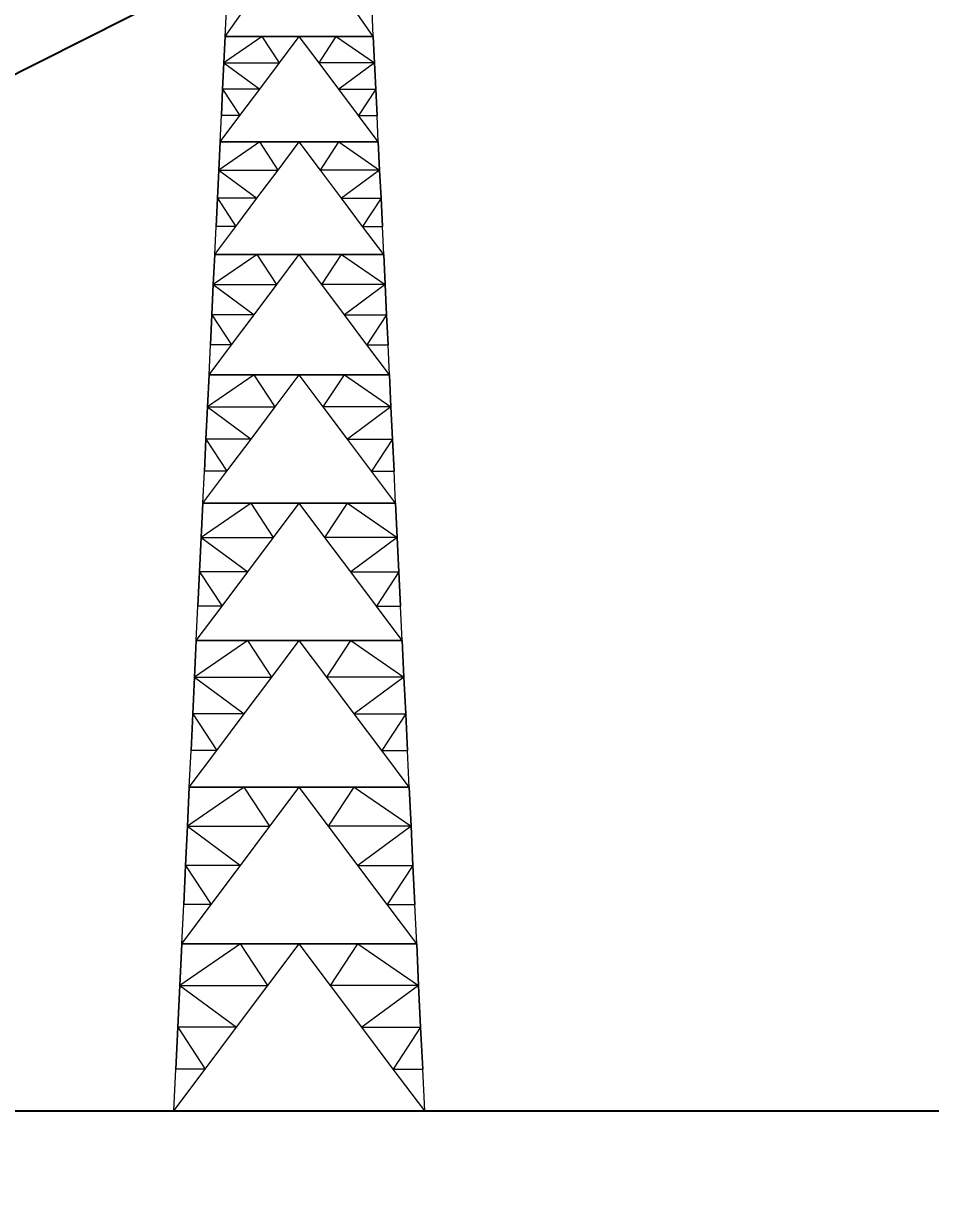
# Model space of a CAD drawing. Header units: millimetres. Extents: x 674 to 5889, y -153 to 3954.
# Drawn here: x 1842.5 to 1887.1, y 1920.3 to 1977.6 of the extents above; entities that cross this region are included whole.
import ezdxf

# ---------------------------------------------------------------- set-up
doc = ezdxf.new("R2010")
doc.units = ezdxf.units.MM
doc.layers.add('Ropes', color=3, linetype='Continuous')
doc.layers.add('Towers', color=1, linetype='Continuous', lineweight=0)
doc.styles.get("Standard").update_dxf_attribs({"font": 'arial.ttf'})
doc.dimstyles.new('ISO-25', dxfattribs={"dimtxt": 2.5, "dimasz": 2.5, "dimexe": 1.25, "dimexo": 0.625, "dimtad": 1, "dimtxsty": 'Standard', "dimcen": 2.5, "dimadec": 0, "dimazin": 0, "dimtfac": 1, "dimtmove": 0, "dimatfit": 3, "dimfxl": 1, "dimarcsym": 0})

# ---------------------------------------------------------------- blocks, each defined once
blk = doc.blocks.new('_ArchTick')
at = {"color": 0, "linetype": 'ByBlock', "const_width": 0.15}
blk.add_lwpolyline([(-0.5, -0.5), (0.5, 0.5)], dxfattribs=at)
blk = doc.blocks.new('*D3')
at = {"color": 0, "lineweight": -2, "transparency": 16777216}
blk.add_line((1834.668, 2039.14), (1834.668, 1924.14), dxfattribs=at)
at = {"layer": 'Defpoints', "color": 0, "transparency": 16777216}
for p in [(1856.072, 2039.14), (1834.668, 1924.14), (1856.072, 1924.14)]:
    blk.add_point(p, dxfattribs=at)
at = {"color": 0, "lineweight": -2, "transparency": 16777216, "xscale": 5, "yscale": 5, "zscale": 5}
for p, rotation in [((1834.668, 2039.14), 90), ((1834.668, 1924.14), 270)]:
    blk.add_blockref('_ArchTick', p, dxfattribs=dict(at, rotation=rotation))
at = {"color": 0, "transparency": 16777216, "insert": (1826.384, 1981.64), "char_height": 15, "attachment_point": 5, "rotation": 90}
blk.add_mtext('115', dxfattribs=at)
blk = doc.blocks.new('*D4')
at = {"color": 0, "lineweight": -2, "transparency": 16777216}
blk.add_line((1856.072, 1895.295), (2096.072, 1895.295), dxfattribs=at)
at = {"layer": 'Defpoints', "color": 0, "transparency": 16777216}
for p in [(1856.072, 1924.14), (2096.072, 1924.14), (2096.072, 1895.295)]:
    blk.add_point(p, dxfattribs=at)
at = {"color": 0, "lineweight": -2, "transparency": 16777216, "xscale": 5, "yscale": 5, "zscale": 5, "rotation": 180}
blk.add_blockref('_ArchTick', (1856.072, 1895.295), dxfattribs=at)
at = {"color": 0, "lineweight": -2, "transparency": 16777216, "xscale": 5, "yscale": 5, "zscale": 5}
blk.add_blockref('_ArchTick', (2096.072, 1895.295), dxfattribs=at)
at = {"color": 0, "transparency": 16777216, "insert": (1976.072, 1903.578), "char_height": 15, "attachment_point": 5}
blk.add_mtext('240', dxfattribs=at)

msp = doc.modelspace()

# ---------------------------------------------------------------- linework, layer by layer
msp.add_line((1501.513, 1924.14), (2318.013, 1924.14))
at = {"layer": 'Ropes'}
msp.add_line((1856.072, 1982.133), (1741.072, 1924.14), dxfattribs=at)
at = {"layer": 'Towers'}
for p, q in [((1852.433, 1976.951), (1853.343, 1978.246)), ((1852.433, 1976.951), (1853.343, 1978.246)), ((1852.433, 1976.951), (1852.495, 1978.246)), ((1852.433, 1976.951), (1852.495, 1978.246)), ((1852.433, 1976.951), (1852.495, 1978.246)), ((1852.433, 1976.951), (1852.495, 1978.246)), ((1859.711, 1976.951), (1858.802, 1978.246)), ((1859.711, 1976.951), (1858.802, 1978.246)), ((1859.711, 1976.951), (1859.649, 1978.246)), ((1859.711, 1976.951), (1859.649, 1978.246)), ((1859.711, 1976.951), (1859.649, 1978.246)), ((1859.711, 1976.951), (1859.649, 1978.246)), ((1854.253, 1976.951), (1852.371, 1975.655)), ((1854.253, 1976.951), (1852.371, 1975.655)), ((1852.371, 1975.656), (1852.433, 1976.951)), ((1852.433, 1976.951), (1852.371, 1975.655)), ((1852.371, 1975.656), (1852.433, 1976.951)), ((1852.371, 1975.655), (1852.433, 1976.951)), ((1852.371, 1975.656), (1852.433, 1976.951)), ((1852.433, 1976.951), (1852.371, 1975.655)), ((1852.371, 1975.656), (1852.433, 1976.951)), ((1852.371, 1975.655), (1852.433, 1976.951)), ((1852.433, 1976.951), (1854.253, 1976.951)), ((1854.253, 1976.951), (1852.433, 1976.951)), ((1852.433, 1976.951), (1853.343, 1976.951)), ((1853.343, 1976.951), (1852.433, 1976.951)), ((1852.433, 1976.951), (1854.253, 1976.951)), ((1854.253, 1976.951), (1852.433, 1976.951)), ((1856.072, 1976.951), (1852.433, 1976.951)), ((1852.433, 1976.951), (1856.072, 1976.951)), ((1854.253, 1976.951), (1852.433, 1976.951)), ((1854.253, 1976.951), (1852.433, 1976.951)), ((1854.253, 1976.951), (1855.163, 1976.951)), ((1855.163, 1976.951), (1854.253, 1976.951)), ((1855.101, 1975.656), (1854.253, 1976.951)), ((1856.072, 1976.951), (1854.253, 1976.951)), ((1855.101, 1975.656), (1854.253, 1976.951)), ((1856.072, 1976.951), (1854.253, 1976.951)), ((1855.101, 1975.656), (1856.072, 1976.951)), ((1855.101, 1975.656), (1856.072, 1976.951)), ((1856.982, 1976.951), (1855.163, 1976.951)), ((1856.982, 1976.951), (1855.163, 1976.951)), ((1859.711, 1976.951), (1856.072, 1976.951)), ((1856.072, 1976.951), (1859.711, 1976.951)), ((1857.044, 1975.656), (1856.072, 1976.951)), ((1856.072, 1976.951), (1857.892, 1976.951)), ((1857.044, 1975.656), (1856.072, 1976.951)), ((1856.072, 1976.951), (1857.892, 1976.951)), ((1856.982, 1976.951), (1857.892, 1976.951)), ((1857.892, 1976.951), (1856.982, 1976.951)), ((1857.044, 1975.656), (1857.892, 1976.951)), ((1857.044, 1975.656), (1857.892, 1976.951)), ((1859.711, 1976.951), (1857.892, 1976.951)), ((1857.892, 1976.951), (1859.711, 1976.951)), ((1857.892, 1976.951), (1859.711, 1976.951)), ((1857.892, 1976.951), (1859.711, 1976.951)), ((1857.892, 1976.951), (1859.773, 1975.655)), ((1857.892, 1976.951), (1859.711, 1976.951)), ((1857.892, 1976.951), (1859.773, 1975.655)), ((1857.892, 1976.951), (1859.711, 1976.951)), ((1858.802, 1976.951), (1859.711, 1976.951)), ((1859.711, 1976.951), (1858.802, 1976.951)), ((1859.773, 1975.656), (1859.711, 1976.951)), ((1859.711, 1976.951), (1859.773, 1975.655)), ((1859.773, 1975.656), (1859.711, 1976.951)), ((1859.773, 1975.655), (1859.711, 1976.951)), ((1859.773, 1975.656), (1859.711, 1976.951)), ((1859.711, 1976.951), (1859.773, 1975.655)), ((1859.773, 1975.656), (1859.711, 1976.951)), ((1859.773, 1975.655), (1859.711, 1976.951)), ((1852.309, 1974.36), (1852.371, 1975.656)), ((1852.309, 1974.36), (1852.371, 1975.656)), ((1852.371, 1975.655), (1852.309, 1974.36)), ((1852.309, 1974.36), (1852.371, 1975.655)), ((1852.371, 1975.655), (1852.309, 1974.36)), ((1852.309, 1974.36), (1852.371, 1975.655)), ((1852.371, 1975.655), (1855.101, 1975.656)), ((1852.371, 1975.655), (1855.101, 1975.656)), ((1852.371, 1975.655), (1852.371, 1975.656)), ((1852.371, 1975.655), (1852.371, 1975.656)), ((1852.371, 1975.655), (1854.129, 1974.36)), ((1852.371, 1975.655), (1854.129, 1974.36)), ((1854.129, 1974.36), (1855.101, 1975.656)), ((1854.129, 1974.36), (1855.101, 1975.656)), ((1858.016, 1974.36), (1857.044, 1975.656)), ((1859.773, 1975.655), (1857.044, 1975.656)), ((1858.016, 1974.36), (1857.044, 1975.656)), ((1859.773, 1975.655), (1857.044, 1975.656)), ((1859.773, 1975.655), (1858.016, 1974.36)), ((1859.773, 1975.655), (1858.016, 1974.36)), ((1859.835, 1974.36), (1859.773, 1975.656)), ((1859.773, 1975.655), (1859.773, 1975.656)), ((1859.835, 1974.36), (1859.773, 1975.656)), ((1859.773, 1975.655), (1859.773, 1975.656)), ((1859.773, 1975.655), (1859.835, 1974.36)), ((1859.835, 1974.36), (1859.773, 1975.655)), ((1859.773, 1975.655), (1859.835, 1974.36)), ((1859.835, 1974.36), (1859.773, 1975.655)), ((1852.247, 1973.064), (1852.309, 1974.36)), ((1852.309, 1974.36), (1852.247, 1973.064)), ((1852.247, 1973.064), (1852.309, 1974.36)), ((1852.247, 1973.064), (1852.309, 1974.36)), ((1852.309, 1974.36), (1852.247, 1973.064)), ((1852.247, 1973.064), (1852.309, 1974.36)), ((1852.309, 1974.36), (1853.157, 1973.064)), ((1854.129, 1974.36), (1852.309, 1974.36)), ((1852.309, 1974.36), (1853.157, 1973.064)), ((1854.129, 1974.36), (1852.309, 1974.36)), ((1852.309, 1974.36), (1852.309, 1974.36)), ((1852.309, 1974.36), (1852.309, 1974.36)), ((1853.157, 1973.064), (1854.129, 1974.36)), ((1853.157, 1973.064), (1854.129, 1974.36)), ((1858.987, 1973.064), (1858.016, 1974.36)), ((1858.016, 1974.36), (1859.835, 1974.36)), ((1858.987, 1973.064), (1858.016, 1974.36)), ((1858.016, 1974.36), (1859.835, 1974.36)), ((1859.835, 1974.36), (1858.987, 1973.064)), ((1859.835, 1974.36), (1858.987, 1973.064)), ((1859.897, 1973.064), (1859.835, 1974.36)), ((1859.835, 1974.36), (1859.897, 1973.064)), ((1859.835, 1974.36), (1859.835, 1974.36)), ((1859.897, 1973.064), (1859.835, 1974.36)), ((1859.897, 1973.064), (1859.835, 1974.36)), ((1859.835, 1974.36), (1859.897, 1973.064)), ((1859.835, 1974.36), (1859.835, 1974.36)), ((1859.897, 1973.064), (1859.835, 1974.36)), ((1852.185, 1971.768), (1853.157, 1973.064)), ((1852.185, 1971.768), (1853.157, 1973.064)), ((1852.185, 1971.768), (1852.247, 1973.064)), ((1852.185, 1971.768), (1852.247, 1973.064)), ((1852.185, 1971.768), (1852.247, 1973.064)), ((1852.185, 1971.768), (1852.247, 1973.064)), ((1853.157, 1973.064), (1852.247, 1973.064)), ((1853.157, 1973.064), (1852.247, 1973.064)), ((1852.247, 1973.064), (1852.247, 1973.064)), ((1852.247, 1973.064), (1852.247, 1973.064)), ((1859.959, 1971.768), (1858.987, 1973.064)), ((1858.987, 1973.064), (1859.897, 1973.064)), ((1859.959, 1971.768), (1858.987, 1973.064)), ((1858.987, 1973.064), (1859.897, 1973.064)), ((1859.959, 1971.768), (1859.897, 1973.064)), ((1859.897, 1973.064), (1859.897, 1973.064)), ((1859.959, 1971.768), (1859.897, 1973.064)), ((1859.959, 1971.768), (1859.897, 1973.064)), ((1859.897, 1973.064), (1859.897, 1973.064)), ((1859.959, 1971.768), (1859.897, 1973.064)), ((1854.129, 1971.768), (1852.119, 1970.384)), ((1854.129, 1971.768), (1852.119, 1970.384)), ((1852.119, 1970.385), (1852.185, 1971.768)), ((1852.185, 1971.768), (1852.119, 1970.384)), ((1852.119, 1970.385), (1852.185, 1971.768)), ((1852.119, 1970.384), (1852.185, 1971.768)), ((1852.119, 1970.385), (1852.185, 1971.768)), ((1852.185, 1971.768), (1852.119, 1970.384)), ((1852.119, 1970.385), (1852.185, 1971.768)), ((1852.119, 1970.384), (1852.185, 1971.768)), ((1852.185, 1971.768), (1854.129, 1971.768)), ((1854.129, 1971.768), (1852.185, 1971.768)), ((1852.185, 1971.768), (1853.157, 1971.768)), ((1853.157, 1971.768), (1852.185, 1971.768)), ((1852.185, 1971.768), (1854.129, 1971.768)), ((1854.129, 1971.768), (1852.185, 1971.768)), ((1856.072, 1971.768), (1852.185, 1971.768)), ((1852.185, 1971.768), (1856.072, 1971.768)), ((1854.129, 1971.768), (1852.185, 1971.768)), ((1854.129, 1971.768), (1852.185, 1971.768)), ((1854.129, 1971.768), (1855.101, 1971.768)), ((1855.101, 1971.768), (1854.129, 1971.768)), ((1855.035, 1970.385), (1854.129, 1971.768)), ((1856.072, 1971.768), (1854.129, 1971.768)), ((1855.035, 1970.385), (1854.129, 1971.768)), ((1856.072, 1971.768), (1854.129, 1971.768)), ((1855.035, 1970.385), (1856.072, 1971.768)), ((1855.035, 1970.385), (1856.072, 1971.768)), ((1857.044, 1971.768), (1855.101, 1971.768)), ((1857.044, 1971.768), (1855.101, 1971.768)), ((1859.959, 1971.768), (1856.072, 1971.768)), ((1856.072, 1971.768), (1859.959, 1971.768)), ((1857.11, 1970.385), (1856.072, 1971.768)), ((1856.072, 1971.768), (1858.016, 1971.768)), ((1857.11, 1970.385), (1856.072, 1971.768)), ((1856.072, 1971.768), (1858.016, 1971.768)), ((1857.044, 1971.768), (1858.016, 1971.768)), ((1858.016, 1971.768), (1857.044, 1971.768)), ((1857.11, 1970.385), (1858.016, 1971.768)), ((1857.11, 1970.385), (1858.016, 1971.768)), ((1859.959, 1971.768), (1858.016, 1971.768)), ((1858.016, 1971.768), (1859.959, 1971.768)), ((1858.016, 1971.768), (1859.959, 1971.768)), ((1858.016, 1971.768), (1859.959, 1971.768)), ((1858.016, 1971.768), (1860.025, 1970.384)), ((1858.016, 1971.768), (1859.959, 1971.768)), ((1858.016, 1971.768), (1860.025, 1970.384)), ((1858.016, 1971.768), (1859.959, 1971.768)), ((1858.987, 1971.768), (1859.959, 1971.768)), ((1859.959, 1971.768), (1858.987, 1971.768)), ((1860.025, 1970.385), (1859.959, 1971.768)), ((1859.959, 1971.768), (1860.025, 1970.384)), ((1860.025, 1970.385), (1859.959, 1971.768)), ((1860.025, 1970.384), (1859.959, 1971.768)), ((1860.025, 1970.385), (1859.959, 1971.768)), ((1859.959, 1971.768), (1860.025, 1970.384)), ((1860.025, 1970.385), (1859.959, 1971.768)), ((1860.025, 1970.384), (1859.959, 1971.768)), ((1852.053, 1969.001), (1852.119, 1970.385)), ((1852.053, 1969.001), (1852.119, 1970.385)), ((1852.119, 1970.384), (1852.053, 1969.001)), ((1852.053, 1969.001), (1852.119, 1970.384)), ((1852.119, 1970.384), (1852.053, 1969.001)), ((1852.053, 1969.001), (1852.119, 1970.384)), ((1852.119, 1970.384), (1855.035, 1970.385)), ((1852.119, 1970.384), (1855.035, 1970.385)), ((1852.119, 1970.384), (1852.119, 1970.385)), ((1852.119, 1970.384), (1852.119, 1970.385)), ((1852.119, 1970.384), (1853.996, 1969.001)), ((1852.119, 1970.384), (1853.996, 1969.001)), ((1853.996, 1969.001), (1855.035, 1970.385)), ((1853.996, 1969.001), (1855.035, 1970.385)), ((1858.148, 1969.001), (1857.11, 1970.385)), ((1860.025, 1970.384), (1857.11, 1970.385)), ((1858.148, 1969.001), (1857.11, 1970.385)), ((1860.025, 1970.384), (1857.11, 1970.385)), ((1860.025, 1970.384), (1858.148, 1969.001)), ((1860.025, 1970.384), (1858.148, 1969.001)), ((1860.092, 1969.001), (1860.025, 1970.385)), ((1860.025, 1970.384), (1860.025, 1970.385)), ((1860.092, 1969.001), (1860.025, 1970.385)), ((1860.025, 1970.384), (1860.025, 1970.385)), ((1860.025, 1970.384), (1860.092, 1969.001)), ((1860.092, 1969.001), (1860.025, 1970.384)), ((1860.025, 1970.384), (1860.092, 1969.001)), ((1860.092, 1969.001), (1860.025, 1970.384)), ((1851.987, 1967.617), (1852.053, 1969.001)), ((1852.053, 1969.001), (1851.987, 1967.617)), ((1851.987, 1967.617), (1852.053, 1969.001)), ((1851.987, 1967.617), (1852.053, 1969.001)), ((1852.053, 1969.001), (1851.987, 1967.617)), ((1851.987, 1967.617), (1852.053, 1969.001)), ((1852.053, 1969.001), (1852.959, 1967.617)), ((1853.996, 1969.001), (1852.053, 1969.001)), ((1852.053, 1969.001), (1852.959, 1967.617)), ((1853.996, 1969.001), (1852.053, 1969.001)), ((1852.053, 1969.001), (1852.053, 1969.001)), ((1852.053, 1969.001), (1852.053, 1969.001)), ((1852.959, 1967.617), (1853.996, 1969.001)), ((1852.959, 1967.617), (1853.996, 1969.001)), ((1859.186, 1967.617), (1858.148, 1969.001)), ((1858.148, 1969.001), (1860.092, 1969.001)), ((1859.186, 1967.617), (1858.148, 1969.001)), ((1858.148, 1969.001), (1860.092, 1969.001)), ((1860.092, 1969.001), (1859.186, 1967.617)), ((1860.092, 1969.001), (1859.186, 1967.617)), ((1860.158, 1967.617), (1860.092, 1969.001)), ((1860.092, 1969.001), (1860.158, 1967.617)), ((1860.092, 1969.001), (1860.092, 1969.001)), ((1860.158, 1967.617), (1860.092, 1969.001)), ((1860.158, 1967.617), (1860.092, 1969.001)), ((1860.092, 1969.001), (1860.158, 1967.617)), ((1860.092, 1969.001), (1860.092, 1969.001)), ((1860.158, 1967.617), (1860.092, 1969.001)), ((1851.921, 1966.233), (1852.959, 1967.617)), ((1851.921, 1966.233), (1852.959, 1967.617)), ((1851.921, 1966.233), (1851.987, 1967.617)), ((1851.921, 1966.233), (1851.987, 1967.617)), ((1851.921, 1966.233), (1851.987, 1967.617)), ((1851.921, 1966.233), (1851.987, 1967.617)), ((1852.959, 1967.617), (1851.987, 1967.617)), ((1852.959, 1967.617), (1851.987, 1967.617)), ((1851.987, 1967.617), (1851.987, 1967.617)), ((1851.987, 1967.617), (1851.987, 1967.617)), ((1860.224, 1966.233), (1859.186, 1967.617)), ((1859.186, 1967.617), (1860.158, 1967.617)), ((1860.224, 1966.233), (1859.186, 1967.617)), ((1859.186, 1967.617), (1860.158, 1967.617)), ((1860.224, 1966.233), (1860.158, 1967.617)), ((1860.158, 1967.617), (1860.158, 1967.617)), ((1860.224, 1966.233), (1860.158, 1967.617)), ((1860.224, 1966.233), (1860.158, 1967.617)), ((1860.158, 1967.617), (1860.158, 1967.617)), ((1860.224, 1966.233), (1860.158, 1967.617)), ((1853.997, 1966.233), (1851.85, 1964.755)), ((1853.997, 1966.233), (1851.85, 1964.755)), ((1851.85, 1964.755), (1851.921, 1966.233)), ((1851.921, 1966.233), (1851.85, 1964.755)), ((1851.85, 1964.755), (1851.921, 1966.233)), ((1851.85, 1964.755), (1851.921, 1966.233)), ((1851.85, 1964.755), (1851.921, 1966.233)), ((1851.921, 1966.233), (1851.85, 1964.755)), ((1851.85, 1964.755), (1851.921, 1966.233)), ((1851.85, 1964.755), (1851.921, 1966.233)), ((1851.921, 1966.233), (1853.997, 1966.233)), ((1853.997, 1966.233), (1851.921, 1966.233)), ((1851.921, 1966.233), (1852.959, 1966.233)), ((1852.959, 1966.233), (1851.921, 1966.233)), ((1851.921, 1966.233), (1853.997, 1966.233)), ((1853.997, 1966.233), (1851.921, 1966.233)), ((1856.072, 1966.233), (1851.921, 1966.233)), ((1851.921, 1966.233), (1856.072, 1966.233)), ((1853.997, 1966.233), (1851.921, 1966.233)), ((1853.997, 1966.233), (1851.921, 1966.233)), ((1853.997, 1966.233), (1855.034, 1966.233)), ((1855.034, 1966.233), (1853.997, 1966.233)), ((1854.964, 1964.755), (1853.997, 1966.233)), ((1856.072, 1966.233), (1853.997, 1966.233)), ((1854.964, 1964.755), (1853.997, 1966.233)), ((1856.072, 1966.233), (1853.997, 1966.233)), ((1854.964, 1964.755), (1856.072, 1966.233)), ((1854.964, 1964.755), (1856.072, 1966.233)), ((1857.11, 1966.233), (1855.034, 1966.233)), ((1857.11, 1966.233), (1855.034, 1966.233)), ((1860.224, 1966.233), (1856.072, 1966.233)), ((1856.072, 1966.233), (1860.224, 1966.233)), ((1857.18, 1964.755), (1856.072, 1966.233)), ((1856.072, 1966.233), (1858.148, 1966.233)), ((1857.18, 1964.755), (1856.072, 1966.233)), ((1856.072, 1966.233), (1858.148, 1966.233)), ((1857.11, 1966.233), (1858.148, 1966.233)), ((1858.148, 1966.233), (1857.11, 1966.233)), ((1857.18, 1964.755), (1858.148, 1966.233)), ((1857.18, 1964.755), (1858.148, 1966.233)), ((1860.224, 1966.233), (1858.148, 1966.233)), ((1858.148, 1966.233), (1860.224, 1966.233)), ((1858.148, 1966.233), (1860.224, 1966.233)), ((1858.148, 1966.233), (1860.224, 1966.233)), ((1858.148, 1966.233), (1860.295, 1964.755)), ((1858.148, 1966.233), (1860.224, 1966.233)), ((1858.148, 1966.233), (1860.295, 1964.755)), ((1858.148, 1966.233), (1860.224, 1966.233)), ((1859.186, 1966.233), (1860.224, 1966.233)), ((1860.224, 1966.233), (1859.186, 1966.233)), ((1860.295, 1964.755), (1860.224, 1966.233)), ((1860.224, 1966.233), (1860.295, 1964.755)), ((1860.295, 1964.755), (1860.224, 1966.233)), ((1860.295, 1964.755), (1860.224, 1966.233)), ((1860.295, 1964.755), (1860.224, 1966.233)), ((1860.224, 1966.233), (1860.295, 1964.755)), ((1860.295, 1964.755), (1860.224, 1966.233)), ((1860.295, 1964.755), (1860.224, 1966.233)), ((1851.779, 1963.277), (1851.85, 1964.755)), ((1851.85, 1964.755), (1851.779, 1963.277)), ((1851.779, 1963.277), (1851.85, 1964.755)), ((1851.779, 1963.277), (1851.85, 1964.755)), ((1851.85, 1964.755), (1851.779, 1963.277)), ((1851.779, 1963.277), (1851.85, 1964.755)), ((1851.85, 1964.755), (1853.855, 1963.277)), ((1851.85, 1964.755), (1854.964, 1964.755)), ((1851.85, 1964.755), (1853.855, 1963.277)), ((1851.85, 1964.755), (1854.964, 1964.755)), ((1851.85, 1964.755), (1851.85, 1964.755)), ((1851.85, 1964.755), (1851.85, 1964.755)), ((1853.855, 1963.277), (1854.964, 1964.755)), ((1853.855, 1963.277), (1854.964, 1964.755)), ((1858.29, 1963.277), (1857.18, 1964.755)), ((1860.295, 1964.755), (1857.18, 1964.755)), ((1858.29, 1963.277), (1857.18, 1964.755)), ((1860.295, 1964.755), (1857.18, 1964.755)), ((1860.295, 1964.755), (1858.29, 1963.277)), ((1860.295, 1964.755), (1858.29, 1963.277)), ((1860.365, 1963.277), (1860.295, 1964.755)), ((1860.295, 1964.755), (1860.365, 1963.277)), ((1860.295, 1964.755), (1860.295, 1964.755)), ((1860.365, 1963.277), (1860.295, 1964.755)), ((1860.365, 1963.277), (1860.295, 1964.755)), ((1860.295, 1964.755), (1860.365, 1963.277)), ((1860.295, 1964.755), (1860.295, 1964.755)), ((1860.365, 1963.277), (1860.295, 1964.755)), ((1851.709, 1961.798), (1851.779, 1963.277)), ((1851.779, 1963.277), (1851.709, 1961.798)), ((1851.709, 1961.799), (1851.779, 1963.277)), ((1851.709, 1961.798), (1851.779, 1963.277)), ((1851.779, 1963.277), (1851.709, 1961.798)), ((1851.709, 1961.799), (1851.779, 1963.277)), ((1851.779, 1963.277), (1852.747, 1961.798)), ((1853.855, 1963.277), (1851.779, 1963.277)), ((1851.779, 1963.277), (1852.747, 1961.798)), ((1853.855, 1963.277), (1851.779, 1963.277)), ((1851.779, 1963.277), (1851.779, 1963.277)), ((1851.779, 1963.277), (1851.779, 1963.277)), ((1852.747, 1961.798), (1853.855, 1963.277)), ((1852.747, 1961.798), (1853.855, 1963.277)), ((1859.398, 1961.798), (1858.29, 1963.277)), ((1858.29, 1963.277), (1860.365, 1963.277)), ((1859.398, 1961.798), (1858.29, 1963.277)), ((1858.29, 1963.277), (1860.365, 1963.277)), ((1860.365, 1963.277), (1859.398, 1961.798)), ((1860.365, 1963.277), (1859.398, 1961.798)), ((1860.436, 1961.798), (1860.365, 1963.277)), ((1860.365, 1963.277), (1860.436, 1961.798)), ((1860.365, 1963.277), (1860.365, 1963.277)), ((1860.436, 1961.799), (1860.365, 1963.277)), ((1860.436, 1961.798), (1860.365, 1963.277)), ((1860.365, 1963.277), (1860.436, 1961.798)), ((1860.365, 1963.277), (1860.365, 1963.277)), ((1860.436, 1961.799), (1860.365, 1963.277)), ((1851.638, 1960.32), (1851.709, 1961.799)), ((1851.638, 1960.32), (1851.709, 1961.799)), ((1851.638, 1960.32), (1852.747, 1961.798)), ((1851.638, 1960.32), (1852.747, 1961.798)), ((1851.638, 1960.32), (1851.709, 1961.798)), ((1851.638, 1960.32), (1851.709, 1961.798)), ((1852.747, 1961.798), (1851.709, 1961.799)), ((1852.747, 1961.798), (1851.709, 1961.799)), ((1851.709, 1961.798), (1851.709, 1961.799)), ((1851.709, 1961.798), (1851.709, 1961.799)), ((1859.398, 1961.798), (1860.436, 1961.799)), ((1859.398, 1961.798), (1860.436, 1961.799)), ((1860.507, 1960.32), (1859.398, 1961.798)), ((1860.507, 1960.32), (1859.398, 1961.798)), ((1860.436, 1961.798), (1860.436, 1961.799)), ((1860.507, 1960.32), (1860.436, 1961.799)), ((1860.436, 1961.798), (1860.436, 1961.799)), ((1860.507, 1960.32), (1860.436, 1961.799)), ((1860.507, 1960.32), (1860.436, 1961.798)), ((1860.507, 1960.32), (1860.436, 1961.798)), ((1853.855, 1960.32), (1851.562, 1958.742)), ((1853.855, 1960.32), (1851.562, 1958.742)), ((1851.562, 1958.742), (1851.638, 1960.32)), ((1851.638, 1960.32), (1851.562, 1958.742)), ((1851.562, 1958.742), (1851.638, 1960.32)), ((1851.562, 1958.742), (1851.638, 1960.32)), ((1851.562, 1958.742), (1851.638, 1960.32)), ((1851.638, 1960.32), (1851.562, 1958.742)), ((1851.562, 1958.742), (1851.638, 1960.32)), ((1851.562, 1958.742), (1851.638, 1960.32)), ((1851.638, 1960.32), (1853.855, 1960.32)), ((1853.855, 1960.32), (1851.638, 1960.32)), ((1851.638, 1960.32), (1852.747, 1960.32)), ((1852.747, 1960.32), (1851.638, 1960.32)), ((1851.638, 1960.32), (1853.855, 1960.32)), ((1853.855, 1960.32), (1851.638, 1960.32)), ((1856.072, 1960.32), (1851.638, 1960.32)), ((1851.638, 1960.32), (1856.072, 1960.32)), ((1853.855, 1960.32), (1851.638, 1960.32)), ((1853.855, 1960.32), (1851.638, 1960.32)), ((1853.855, 1960.32), (1854.964, 1960.32)), ((1854.964, 1960.32), (1853.855, 1960.32)), ((1854.889, 1958.742), (1853.855, 1960.32)), ((1856.072, 1960.32), (1853.855, 1960.32)), ((1854.889, 1958.742), (1853.855, 1960.32)), ((1856.072, 1960.32), (1853.855, 1960.32)), ((1854.889, 1958.742), (1856.072, 1960.32)), ((1854.889, 1958.742), (1856.072, 1960.32)), ((1857.181, 1960.32), (1854.964, 1960.32)), ((1857.181, 1960.32), (1854.964, 1960.32)), ((1860.507, 1960.32), (1856.072, 1960.32)), ((1856.072, 1960.32), (1860.507, 1960.32)), ((1857.256, 1958.742), (1856.072, 1960.32)), ((1856.072, 1960.32), (1858.289, 1960.32)), ((1857.256, 1958.742), (1856.072, 1960.32)), ((1856.072, 1960.32), (1858.289, 1960.32)), ((1857.181, 1960.32), (1858.289, 1960.32)), ((1858.289, 1960.32), (1857.181, 1960.32)), ((1857.256, 1958.742), (1858.289, 1960.32)), ((1857.256, 1958.742), (1858.289, 1960.32)), ((1860.507, 1960.32), (1858.289, 1960.32)), ((1858.289, 1960.32), (1860.507, 1960.32)), ((1858.289, 1960.32), (1860.507, 1960.32)), ((1858.289, 1960.32), (1860.507, 1960.32)), ((1858.289, 1960.32), (1860.582, 1958.742)), ((1858.289, 1960.32), (1860.507, 1960.32)), ((1858.289, 1960.32), (1860.582, 1958.742)), ((1858.289, 1960.32), (1860.507, 1960.32)), ((1859.398, 1960.32), (1860.507, 1960.32)), ((1860.507, 1960.32), (1859.398, 1960.32)), ((1860.582, 1958.742), (1860.507, 1960.32)), ((1860.507, 1960.32), (1860.582, 1958.742)), ((1860.582, 1958.742), (1860.507, 1960.32)), ((1860.582, 1958.742), (1860.507, 1960.32)), ((1860.582, 1958.742), (1860.507, 1960.32)), ((1860.507, 1960.32), (1860.582, 1958.742)), ((1860.582, 1958.742), (1860.507, 1960.32)), ((1860.582, 1958.742), (1860.507, 1960.32)), ((1851.487, 1957.163), (1851.562, 1958.742)), ((1851.562, 1958.742), (1851.487, 1957.163)), ((1851.487, 1957.163), (1851.562, 1958.742)), ((1851.487, 1957.163), (1851.562, 1958.742)), ((1851.562, 1958.742), (1851.487, 1957.163)), ((1851.487, 1957.163), (1851.562, 1958.742)), ((1851.562, 1958.742), (1853.704, 1957.163)), ((1851.562, 1958.742), (1854.889, 1958.742)), ((1851.562, 1958.742), (1853.704, 1957.163)), ((1851.562, 1958.742), (1854.889, 1958.742)), ((1851.562, 1958.742), (1851.562, 1958.742)), ((1851.562, 1958.742), (1851.562, 1958.742)), ((1853.704, 1957.163), (1854.889, 1958.742)), ((1853.704, 1957.163), (1854.889, 1958.742)), ((1858.441, 1957.163), (1857.256, 1958.742)), ((1860.582, 1958.742), (1857.256, 1958.742)), ((1858.441, 1957.163), (1857.256, 1958.742)), ((1860.582, 1958.742), (1857.256, 1958.742)), ((1860.582, 1958.742), (1858.441, 1957.163)), ((1860.582, 1958.742), (1858.441, 1957.163)), ((1860.658, 1957.163), (1860.582, 1958.742)), ((1860.582, 1958.742), (1860.658, 1957.163)), ((1860.582, 1958.742), (1860.582, 1958.742)), ((1860.658, 1957.163), (1860.582, 1958.742)), ((1860.658, 1957.163), (1860.582, 1958.742)), ((1860.582, 1958.742), (1860.658, 1957.163)), ((1860.582, 1958.742), (1860.582, 1958.742)), ((1860.658, 1957.163), (1860.582, 1958.742)), ((1851.411, 1955.584), (1851.487, 1957.163)), ((1851.487, 1957.163), (1851.411, 1955.584)), ((1851.411, 1955.584), (1851.487, 1957.163)), ((1851.411, 1955.584), (1851.487, 1957.163)), ((1851.487, 1957.163), (1851.411, 1955.584)), ((1851.411, 1955.584), (1851.487, 1957.163)), ((1851.487, 1957.163), (1852.52, 1955.584)), ((1853.704, 1957.163), (1851.487, 1957.163)), ((1851.487, 1957.163), (1852.52, 1955.584)), ((1853.704, 1957.163), (1851.487, 1957.163)), ((1851.487, 1957.163), (1851.487, 1957.163)), ((1851.487, 1957.163), (1851.487, 1957.163)), ((1852.52, 1955.584), (1853.704, 1957.163)), ((1852.52, 1955.584), (1853.704, 1957.163)), ((1859.625, 1955.584), (1858.441, 1957.163)), ((1858.441, 1957.163), (1860.658, 1957.163)), ((1859.625, 1955.584), (1858.441, 1957.163)), ((1858.441, 1957.163), (1860.658, 1957.163)), ((1860.658, 1957.163), (1859.625, 1955.584)), ((1860.658, 1957.163), (1859.625, 1955.584)), ((1860.733, 1955.584), (1860.658, 1957.163)), ((1860.658, 1957.163), (1860.733, 1955.584)), ((1860.658, 1957.163), (1860.658, 1957.163)), ((1860.733, 1955.584), (1860.658, 1957.163)), ((1860.733, 1955.584), (1860.658, 1957.163)), ((1860.658, 1957.163), (1860.733, 1955.584)), ((1860.658, 1957.163), (1860.658, 1957.163)), ((1860.733, 1955.584), (1860.658, 1957.163)), ((1851.336, 1954.005), (1852.52, 1955.584)), ((1851.336, 1954.005), (1852.52, 1955.584)), ((1851.336, 1954.005), (1851.411, 1955.584)), ((1851.336, 1954.005), (1851.411, 1955.584)), ((1851.336, 1954.005), (1851.411, 1955.584)), ((1851.336, 1954.005), (1851.411, 1955.584)), ((1852.52, 1955.584), (1851.411, 1955.584)), ((1852.52, 1955.584), (1851.411, 1955.584)), ((1851.411, 1955.584), (1851.411, 1955.584)), ((1851.411, 1955.584), (1851.411, 1955.584)), ((1860.809, 1954.005), (1859.625, 1955.584)), ((1859.625, 1955.584), (1860.733, 1955.584)), ((1860.809, 1954.005), (1859.625, 1955.584)), ((1859.625, 1955.584), (1860.733, 1955.584)), ((1860.809, 1954.005), (1860.733, 1955.584)), ((1860.733, 1955.584), (1860.733, 1955.584)), ((1860.809, 1954.005), (1860.733, 1955.584)), ((1860.809, 1954.005), (1860.733, 1955.584)), ((1860.733, 1955.584), (1860.733, 1955.584)), ((1860.809, 1954.005), (1860.733, 1955.584)), ((1853.704, 1954.005), (1851.255, 1952.319)), ((1853.704, 1954.005), (1851.255, 1952.319)), ((1851.255, 1952.32), (1851.336, 1954.005)), ((1851.336, 1954.005), (1851.255, 1952.319)), ((1851.255, 1952.32), (1851.336, 1954.005)), ((1851.255, 1952.319), (1851.336, 1954.005)), ((1851.255, 1952.32), (1851.336, 1954.005)), ((1851.336, 1954.005), (1851.255, 1952.319)), ((1851.255, 1952.32), (1851.336, 1954.005)), ((1851.255, 1952.319), (1851.336, 1954.005)), ((1851.336, 1954.005), (1853.704, 1954.005)), ((1853.704, 1954.005), (1851.336, 1954.005)), ((1851.336, 1954.005), (1852.52, 1954.005)), ((1852.52, 1954.005), (1851.336, 1954.005)), ((1851.336, 1954.005), (1853.704, 1954.005)), ((1853.704, 1954.005), (1851.336, 1954.005)), ((1856.072, 1954.005), (1851.336, 1954.005)), ((1851.336, 1954.005), (1856.072, 1954.005)), ((1853.704, 1954.005), (1851.336, 1954.005)), ((1853.704, 1954.005), (1851.336, 1954.005)), ((1853.704, 1954.005), (1854.888, 1954.005)), ((1854.888, 1954.005), (1853.704, 1954.005)), ((1854.808, 1952.32), (1853.704, 1954.005)), ((1856.072, 1954.005), (1853.704, 1954.005)), ((1854.808, 1952.32), (1853.704, 1954.005)), ((1856.072, 1954.005), (1853.704, 1954.005)), ((1854.808, 1952.32), (1856.072, 1954.005)), ((1854.808, 1952.32), (1856.072, 1954.005)), ((1857.256, 1954.005), (1854.888, 1954.005)), ((1857.256, 1954.005), (1854.888, 1954.005)), ((1860.809, 1954.005), (1856.072, 1954.005)), ((1856.072, 1954.005), (1860.809, 1954.005)), ((1857.336, 1952.32), (1856.072, 1954.005)), ((1856.072, 1954.005), (1858.44, 1954.005)), ((1857.336, 1952.32), (1856.072, 1954.005)), ((1856.072, 1954.005), (1858.44, 1954.005)), ((1857.256, 1954.005), (1858.44, 1954.005)), ((1858.44, 1954.005), (1857.256, 1954.005)), ((1857.336, 1952.32), (1858.44, 1954.005)), ((1857.336, 1952.32), (1858.44, 1954.005)), ((1860.809, 1954.005), (1858.44, 1954.005)), ((1858.44, 1954.005), (1860.809, 1954.005)), ((1858.44, 1954.005), (1860.809, 1954.005)), ((1858.44, 1954.005), (1860.809, 1954.005)), ((1858.44, 1954.005), (1860.889, 1952.319)), ((1858.44, 1954.005), (1860.809, 1954.005)), ((1858.44, 1954.005), (1860.889, 1952.319)), ((1858.44, 1954.005), (1860.809, 1954.005)), ((1859.625, 1954.005), (1860.809, 1954.005)), ((1860.809, 1954.005), (1859.625, 1954.005)), ((1860.889, 1952.32), (1860.809, 1954.005)), ((1860.809, 1954.005), (1860.889, 1952.319)), ((1860.889, 1952.32), (1860.809, 1954.005)), ((1860.889, 1952.319), (1860.809, 1954.005)), ((1860.889, 1952.32), (1860.809, 1954.005)), ((1860.809, 1954.005), (1860.889, 1952.319)), ((1860.889, 1952.32), (1860.809, 1954.005)), ((1860.889, 1952.319), (1860.809, 1954.005)), ((1851.175, 1950.633), (1851.255, 1952.32)), ((1851.175, 1950.633), (1851.255, 1952.32)), ((1851.255, 1952.319), (1851.175, 1950.633)), ((1851.175, 1950.633), (1851.255, 1952.319)), ((1851.255, 1952.319), (1851.175, 1950.633)), ((1851.175, 1950.633), (1851.255, 1952.319)), ((1851.255, 1952.319), (1854.808, 1952.32)), ((1851.255, 1952.319), (1854.808, 1952.32)), ((1851.255, 1952.319), (1851.255, 1952.32)), ((1851.255, 1952.319), (1851.255, 1952.32)), ((1851.255, 1952.319), (1853.543, 1950.633)), ((1851.255, 1952.319), (1853.543, 1950.633)), ((1853.543, 1950.633), (1854.808, 1952.32)), ((1853.543, 1950.633), (1854.808, 1952.32)), ((1858.602, 1950.633), (1857.336, 1952.32)), ((1860.889, 1952.319), (1857.336, 1952.32)), ((1858.602, 1950.633), (1857.336, 1952.32)), ((1860.889, 1952.319), (1857.336, 1952.32)), ((1860.889, 1952.319), (1858.602, 1950.633)), ((1860.889, 1952.319), (1858.602, 1950.633)), ((1860.97, 1950.633), (1860.889, 1952.32)), ((1860.889, 1952.319), (1860.889, 1952.32)), ((1860.97, 1950.633), (1860.889, 1952.32)), ((1860.889, 1952.319), (1860.889, 1952.32)), ((1860.889, 1952.319), (1860.97, 1950.633)), ((1860.97, 1950.633), (1860.889, 1952.319)), ((1860.889, 1952.319), (1860.97, 1950.633)), ((1860.97, 1950.633), (1860.889, 1952.319)), ((1851.094, 1948.946), (1851.175, 1950.633)), ((1851.175, 1950.633), (1851.094, 1948.946)), ((1851.094, 1948.946), (1851.175, 1950.633)), ((1851.094, 1948.946), (1851.175, 1950.633)), ((1851.175, 1950.633), (1851.094, 1948.946)), ((1851.094, 1948.946), (1851.175, 1950.633)), ((1851.175, 1950.633), (1852.278, 1948.946)), ((1853.543, 1950.633), (1851.175, 1950.633)), ((1851.175, 1950.633), (1852.278, 1948.946)), ((1853.543, 1950.633), (1851.175, 1950.633)), ((1851.175, 1950.633), (1851.175, 1950.633)), ((1851.175, 1950.633), (1851.175, 1950.633)), ((1852.278, 1948.946), (1853.543, 1950.633)), ((1852.278, 1948.946), (1853.543, 1950.633)), ((1859.867, 1948.946), (1858.602, 1950.633)), ((1858.602, 1950.633), (1860.97, 1950.633)), ((1859.867, 1948.946), (1858.602, 1950.633)), ((1858.602, 1950.633), (1860.97, 1950.633)), ((1860.97, 1950.633), (1859.867, 1948.946)), ((1860.97, 1950.633), (1859.867, 1948.946)), ((1861.051, 1948.946), (1860.97, 1950.633)), ((1860.97, 1950.633), (1861.051, 1948.946)), ((1860.97, 1950.633), (1860.97, 1950.633)), ((1861.051, 1948.946), (1860.97, 1950.633)), ((1861.051, 1948.946), (1860.97, 1950.633)), ((1860.97, 1950.633), (1861.051, 1948.946)), ((1860.97, 1950.633), (1860.97, 1950.633)), ((1861.051, 1948.946), (1860.97, 1950.633)), ((1851.013, 1947.26), (1852.278, 1948.946)), ((1851.013, 1947.26), (1852.278, 1948.946)), ((1851.013, 1947.26), (1851.094, 1948.946)), ((1851.013, 1947.26), (1851.094, 1948.946)), ((1851.013, 1947.26), (1851.094, 1948.946)), ((1851.013, 1947.26), (1851.094, 1948.946)), ((1852.278, 1948.946), (1851.094, 1948.946)), ((1852.278, 1948.946), (1851.094, 1948.946)), ((1851.094, 1948.946), (1851.094, 1948.946)), ((1851.094, 1948.946), (1851.094, 1948.946)), ((1861.131, 1947.26), (1859.867, 1948.946)), ((1859.867, 1948.946), (1861.051, 1948.946)), ((1861.131, 1947.26), (1859.867, 1948.946)), ((1859.867, 1948.946), (1861.051, 1948.946)), ((1861.131, 1947.26), (1861.051, 1948.946)), ((1861.051, 1948.946), (1861.051, 1948.946)), ((1861.131, 1947.26), (1861.051, 1948.946)), ((1861.131, 1947.26), (1861.051, 1948.946)), ((1861.051, 1948.946), (1861.051, 1948.946)), ((1861.131, 1947.26), (1861.051, 1948.946)), ((1853.543, 1947.26), (1850.927, 1945.459)), ((1853.543, 1947.26), (1850.927, 1945.459)), ((1850.927, 1945.46), (1851.013, 1947.26)), ((1851.013, 1947.26), (1850.927, 1945.459)), ((1850.927, 1945.46), (1851.013, 1947.26)), ((1850.927, 1945.459), (1851.013, 1947.26)), ((1850.927, 1945.46), (1851.013, 1947.26)), ((1851.013, 1947.26), (1850.927, 1945.459)), ((1850.927, 1945.46), (1851.013, 1947.26)), ((1850.927, 1945.459), (1851.013, 1947.26)), ((1851.013, 1947.26), (1853.543, 1947.26)), ((1853.543, 1947.26), (1851.013, 1947.26)), ((1851.013, 1947.26), (1852.278, 1947.26)), ((1852.278, 1947.26), (1851.013, 1947.26)), ((1851.013, 1947.26), (1853.543, 1947.26)), ((1853.543, 1947.26), (1851.013, 1947.26)), ((1856.072, 1947.26), (1851.013, 1947.26)), ((1851.013, 1947.26), (1856.072, 1947.26)), ((1853.543, 1947.26), (1851.013, 1947.26)), ((1853.543, 1947.26), (1851.013, 1947.26)), ((1853.543, 1947.26), (1854.808, 1947.26)), ((1854.808, 1947.26), (1853.543, 1947.26)), ((1854.722, 1945.46), (1853.543, 1947.26)), ((1856.072, 1947.26), (1853.543, 1947.26)), ((1854.722, 1945.46), (1853.543, 1947.26)), ((1856.072, 1947.26), (1853.543, 1947.26)), ((1854.722, 1945.46), (1856.072, 1947.26)), ((1854.722, 1945.46), (1856.072, 1947.26)), ((1857.337, 1947.26), (1854.808, 1947.26)), ((1857.337, 1947.26), (1854.808, 1947.26)), ((1861.131, 1947.26), (1856.072, 1947.26)), ((1856.072, 1947.26), (1861.131, 1947.26)), ((1857.423, 1945.46), (1856.072, 1947.26)), ((1856.072, 1947.26), (1858.602, 1947.26)), ((1857.423, 1945.46), (1856.072, 1947.26)), ((1856.072, 1947.26), (1858.602, 1947.26)), ((1857.337, 1947.26), (1858.602, 1947.26)), ((1858.602, 1947.26), (1857.337, 1947.26)), ((1857.423, 1945.46), (1858.602, 1947.26)), ((1857.423, 1945.46), (1858.602, 1947.26)), ((1861.131, 1947.26), (1858.602, 1947.26)), ((1858.602, 1947.26), (1861.131, 1947.26)), ((1858.602, 1947.26), (1861.131, 1947.26)), ((1858.602, 1947.26), (1861.131, 1947.26)), ((1858.602, 1947.26), (1861.217, 1945.459)), ((1858.602, 1947.26), (1861.131, 1947.26)), ((1858.602, 1947.26), (1861.217, 1945.459)), ((1858.602, 1947.26), (1861.131, 1947.26)), ((1859.867, 1947.26), (1861.131, 1947.26)), ((1861.131, 1947.26), (1859.867, 1947.26)), ((1861.217, 1945.46), (1861.131, 1947.26)), ((1861.131, 1947.26), (1861.217, 1945.459)), ((1861.217, 1945.46), (1861.131, 1947.26)), ((1861.217, 1945.459), (1861.131, 1947.26)), ((1861.217, 1945.46), (1861.131, 1947.26)), ((1861.131, 1947.26), (1861.217, 1945.459)), ((1861.217, 1945.46), (1861.131, 1947.26)), ((1861.217, 1945.459), (1861.131, 1947.26)), ((1850.841, 1943.658), (1850.927, 1945.46)), ((1850.841, 1943.658), (1850.927, 1945.46)), ((1850.927, 1945.459), (1850.841, 1943.658)), ((1850.841, 1943.658), (1850.927, 1945.459)), ((1850.927, 1945.459), (1850.841, 1943.658)), ((1850.841, 1943.658), (1850.927, 1945.459)), ((1850.927, 1945.459), (1854.722, 1945.46)), ((1850.927, 1945.459), (1854.722, 1945.46)), ((1850.927, 1945.459), (1850.927, 1945.46)), ((1850.927, 1945.459), (1850.927, 1945.46)), ((1850.927, 1945.459), (1853.37, 1943.658)), ((1850.927, 1945.459), (1853.37, 1943.658)), ((1853.37, 1943.658), (1854.722, 1945.46)), ((1853.37, 1943.658), (1854.722, 1945.46)), ((1858.774, 1943.658), (1857.423, 1945.46)), ((1861.217, 1945.459), (1857.423, 1945.46)), ((1858.774, 1943.658), (1857.423, 1945.46)), ((1861.217, 1945.459), (1857.423, 1945.46)), ((1861.217, 1945.459), (1858.774, 1943.658)), ((1861.217, 1945.459), (1858.774, 1943.658)), ((1861.304, 1943.658), (1861.217, 1945.46)), ((1861.217, 1945.459), (1861.217, 1945.46)), ((1861.304, 1943.658), (1861.217, 1945.46)), ((1861.217, 1945.459), (1861.217, 1945.46)), ((1861.217, 1945.459), (1861.304, 1943.658)), ((1861.304, 1943.658), (1861.217, 1945.459)), ((1861.217, 1945.459), (1861.304, 1943.658)), ((1861.304, 1943.658), (1861.217, 1945.459)), ((1850.755, 1941.856), (1850.841, 1943.658)), ((1850.841, 1943.658), (1850.755, 1941.856)), ((1850.755, 1941.856), (1850.841, 1943.658)), ((1850.755, 1941.856), (1850.841, 1943.658)), ((1850.841, 1943.658), (1850.755, 1941.856)), ((1850.755, 1941.856), (1850.841, 1943.658)), ((1850.841, 1943.658), (1852.02, 1941.856)), ((1853.37, 1943.658), (1850.841, 1943.658)), ((1850.841, 1943.658), (1852.02, 1941.856)), ((1853.37, 1943.658), (1850.841, 1943.658)), ((1850.841, 1943.658), (1850.841, 1943.658)), ((1850.841, 1943.658), (1850.841, 1943.658)), ((1852.02, 1941.856), (1853.37, 1943.658)), ((1852.02, 1941.856), (1853.37, 1943.658)), ((1860.125, 1941.856), (1858.774, 1943.658)), ((1858.774, 1943.658), (1861.304, 1943.658)), ((1860.125, 1941.856), (1858.774, 1943.658)), ((1858.774, 1943.658), (1861.304, 1943.658)), ((1861.304, 1943.658), (1860.125, 1941.856)), ((1861.304, 1943.658), (1860.125, 1941.856)), ((1861.39, 1941.856), (1861.304, 1943.658)), ((1861.304, 1943.658), (1861.39, 1941.856)), ((1861.304, 1943.658), (1861.304, 1943.658)), ((1861.39, 1941.856), (1861.304, 1943.658)), ((1861.39, 1941.856), (1861.304, 1943.658)), ((1861.304, 1943.658), (1861.39, 1941.856)), ((1861.304, 1943.658), (1861.304, 1943.658)), ((1861.39, 1941.856), (1861.304, 1943.658)), ((1850.669, 1940.055), (1852.02, 1941.856)), ((1850.669, 1940.055), (1852.02, 1941.856)), ((1850.669, 1940.055), (1850.755, 1941.856)), ((1850.669, 1940.055), (1850.755, 1941.856)), ((1850.669, 1940.055), (1850.755, 1941.856)), ((1850.669, 1940.055), (1850.755, 1941.856)), ((1852.02, 1941.856), (1850.755, 1941.856)), ((1852.02, 1941.856), (1850.755, 1941.856)), ((1850.755, 1941.856), (1850.755, 1941.856)), ((1850.755, 1941.856), (1850.755, 1941.856)), ((1861.476, 1940.055), (1860.125, 1941.856)), ((1860.125, 1941.856), (1861.39, 1941.856)), ((1861.476, 1940.055), (1860.125, 1941.856)), ((1860.125, 1941.856), (1861.39, 1941.856)), ((1861.476, 1940.055), (1861.39, 1941.856)), ((1861.39, 1941.856), (1861.39, 1941.856)), ((1861.476, 1940.055), (1861.39, 1941.856)), ((1861.476, 1940.055), (1861.39, 1941.856)), ((1861.39, 1941.856), (1861.39, 1941.856)), ((1861.476, 1940.055), (1861.39, 1941.856)), ((1853.371, 1940.055), (1850.577, 1938.131)), ((1853.371, 1940.055), (1850.577, 1938.131)), ((1850.577, 1938.132), (1850.669, 1940.055)), ((1850.669, 1940.055), (1850.577, 1938.131)), ((1850.577, 1938.132), (1850.669, 1940.055)), ((1850.577, 1938.131), (1850.669, 1940.055)), ((1850.577, 1938.132), (1850.669, 1940.055)), ((1850.669, 1940.055), (1850.577, 1938.131)), ((1850.577, 1938.132), (1850.669, 1940.055)), ((1850.577, 1938.131), (1850.669, 1940.055)), ((1850.669, 1940.055), (1853.371, 1940.055)), ((1853.371, 1940.055), (1850.669, 1940.055)), ((1850.669, 1940.055), (1852.02, 1940.055)), ((1852.02, 1940.055), (1850.669, 1940.055)), ((1850.669, 1940.055), (1853.371, 1940.055)), ((1853.371, 1940.055), (1850.669, 1940.055)), ((1856.072, 1940.055), (1850.669, 1940.055)), ((1850.669, 1940.055), (1856.072, 1940.055)), ((1853.371, 1940.055), (1850.669, 1940.055)), ((1853.371, 1940.055), (1850.669, 1940.055)), ((1853.371, 1940.055), (1854.721, 1940.055)), ((1854.721, 1940.055), (1853.371, 1940.055)), ((1854.63, 1938.132), (1853.371, 1940.055)), ((1856.072, 1940.055), (1853.371, 1940.055)), ((1854.63, 1938.132), (1853.371, 1940.055)), ((1856.072, 1940.055), (1853.371, 1940.055)), ((1854.63, 1938.132), (1856.072, 1940.055)), ((1854.63, 1938.132), (1856.072, 1940.055)), ((1857.423, 1940.055), (1854.721, 1940.055)), ((1857.423, 1940.055), (1854.721, 1940.055)), ((1861.476, 1940.055), (1856.072, 1940.055)), ((1856.072, 1940.055), (1861.476, 1940.055)), ((1857.515, 1938.132), (1856.072, 1940.055)), ((1856.072, 1940.055), (1858.774, 1940.055)), ((1857.515, 1938.132), (1856.072, 1940.055)), ((1856.072, 1940.055), (1858.774, 1940.055)), ((1857.423, 1940.055), (1858.774, 1940.055)), ((1858.774, 1940.055), (1857.423, 1940.055)), ((1857.515, 1938.132), (1858.774, 1940.055)), ((1857.515, 1938.132), (1858.774, 1940.055)), ((1861.476, 1940.055), (1858.774, 1940.055)), ((1858.774, 1940.055), (1861.476, 1940.055)), ((1858.774, 1940.055), (1861.476, 1940.055)), ((1858.774, 1940.055), (1861.476, 1940.055)), ((1858.774, 1940.055), (1861.568, 1938.131)), ((1858.774, 1940.055), (1861.476, 1940.055)), ((1858.774, 1940.055), (1861.568, 1938.131)), ((1858.774, 1940.055), (1861.476, 1940.055)), ((1860.125, 1940.055), (1861.476, 1940.055)), ((1861.476, 1940.055), (1860.125, 1940.055)), ((1861.568, 1938.132), (1861.476, 1940.055)), ((1861.476, 1940.055), (1861.568, 1938.131)), ((1861.568, 1938.132), (1861.476, 1940.055)), ((1861.568, 1938.131), (1861.476, 1940.055)), ((1861.568, 1938.132), (1861.476, 1940.055)), ((1861.476, 1940.055), (1861.568, 1938.131)), ((1861.568, 1938.132), (1861.476, 1940.055)), ((1861.568, 1938.131), (1861.476, 1940.055)), ((1850.485, 1936.208), (1850.577, 1938.132)), ((1850.485, 1936.208), (1850.577, 1938.132)), ((1850.577, 1938.131), (1850.485, 1936.208)), ((1850.485, 1936.207), (1850.577, 1938.131)), ((1850.577, 1938.131), (1850.485, 1936.208)), ((1850.485, 1936.207), (1850.577, 1938.131)), ((1850.577, 1938.131), (1854.63, 1938.132)), ((1850.577, 1938.131), (1854.63, 1938.132)), ((1850.577, 1938.131), (1850.577, 1938.132)), ((1850.577, 1938.131), (1850.577, 1938.132)), ((1850.577, 1938.131), (1853.186, 1936.208)), ((1850.577, 1938.131), (1853.186, 1936.208)), ((1853.186, 1936.208), (1854.63, 1938.132)), ((1853.186, 1936.208), (1854.63, 1938.132)), ((1858.958, 1936.208), (1857.515, 1938.132)), ((1861.568, 1938.131), (1857.515, 1938.132)), ((1858.958, 1936.208), (1857.515, 1938.132)), ((1861.568, 1938.131), (1857.515, 1938.132)), ((1861.568, 1938.131), (1858.958, 1936.208)), ((1861.568, 1938.131), (1858.958, 1936.208)), ((1861.66, 1936.208), (1861.568, 1938.132)), ((1861.568, 1938.131), (1861.568, 1938.132)), ((1861.66, 1936.208), (1861.568, 1938.132)), ((1861.568, 1938.131), (1861.568, 1938.132)), ((1861.568, 1938.131), (1861.66, 1936.208)), ((1861.66, 1936.207), (1861.568, 1938.131)), ((1861.568, 1938.131), (1861.66, 1936.208)), ((1861.66, 1936.207), (1861.568, 1938.131)), ((1850.393, 1934.284), (1850.485, 1936.208)), ((1850.393, 1934.284), (1850.485, 1936.208)), ((1850.485, 1936.207), (1850.393, 1934.284)), ((1850.393, 1934.284), (1850.485, 1936.207)), ((1850.485, 1936.207), (1850.393, 1934.284)), ((1850.393, 1934.284), (1850.485, 1936.207)), ((1853.186, 1936.208), (1850.485, 1936.207)), ((1853.186, 1936.208), (1850.485, 1936.207)), ((1850.485, 1936.208), (1850.485, 1936.207)), ((1850.485, 1936.208), (1850.485, 1936.207)), ((1850.485, 1936.207), (1851.744, 1934.284)), ((1850.485, 1936.207), (1851.744, 1934.284)), ((1851.744, 1934.284), (1853.186, 1936.208)), ((1851.744, 1934.284), (1853.186, 1936.208)), ((1860.401, 1934.284), (1858.958, 1936.208)), ((1858.958, 1936.208), (1861.66, 1936.207)), ((1860.401, 1934.284), (1858.958, 1936.208)), ((1858.958, 1936.208), (1861.66, 1936.207)), ((1861.66, 1936.207), (1860.401, 1934.284)), ((1861.66, 1936.207), (1860.401, 1934.284)), ((1861.752, 1934.284), (1861.66, 1936.208)), ((1861.66, 1936.208), (1861.66, 1936.207)), ((1861.752, 1934.284), (1861.66, 1936.208)), ((1861.66, 1936.208), (1861.66, 1936.207)), ((1861.66, 1936.207), (1861.752, 1934.284)), ((1861.752, 1934.284), (1861.66, 1936.207)), ((1861.66, 1936.207), (1861.752, 1934.284)), ((1861.752, 1934.284), (1861.66, 1936.207)), ((1850.301, 1932.36), (1851.744, 1934.284)), ((1850.301, 1932.36), (1851.744, 1934.284)), ((1850.301, 1932.36), (1850.393, 1934.284)), ((1850.301, 1932.36), (1850.393, 1934.284)), ((1850.301, 1932.36), (1850.393, 1934.284)), ((1850.301, 1932.36), (1850.393, 1934.284)), ((1851.744, 1934.284), (1850.393, 1934.284)), ((1851.744, 1934.284), (1850.393, 1934.284)), ((1850.393, 1934.284), (1850.393, 1934.284)), ((1850.393, 1934.284), (1850.393, 1934.284)), ((1861.844, 1932.36), (1860.401, 1934.284)), ((1860.401, 1934.284), (1861.752, 1934.284)), ((1861.844, 1932.36), (1860.401, 1934.284)), ((1860.401, 1934.284), (1861.752, 1934.284)), ((1861.844, 1932.36), (1861.752, 1934.284)), ((1861.752, 1934.284), (1861.752, 1934.284)), ((1861.844, 1932.36), (1861.752, 1934.284)), ((1861.844, 1932.36), (1861.752, 1934.284)), ((1861.752, 1934.284), (1861.752, 1934.284)), ((1861.844, 1932.36), (1861.752, 1934.284)), ((1853.187, 1932.36), (1850.202, 1930.305)), ((1853.187, 1932.36), (1850.202, 1930.305)), ((1850.202, 1930.306), (1850.301, 1932.36)), ((1850.301, 1932.36), (1850.202, 1930.305)), ((1850.202, 1930.306), (1850.301, 1932.36)), ((1850.202, 1930.305), (1850.301, 1932.36)), ((1850.202, 1930.306), (1850.301, 1932.36)), ((1850.301, 1932.36), (1850.202, 1930.305)), ((1850.202, 1930.306), (1850.301, 1932.36)), ((1850.202, 1930.305), (1850.301, 1932.36)), ((1850.301, 1932.36), (1853.187, 1932.36)), ((1853.187, 1932.36), (1850.301, 1932.36)), ((1850.301, 1932.36), (1851.744, 1932.36)), ((1851.744, 1932.36), (1850.301, 1932.36)), ((1850.301, 1932.36), (1853.187, 1932.36)), ((1853.187, 1932.36), (1850.301, 1932.36)), ((1856.072, 1932.36), (1850.301, 1932.36)), ((1850.301, 1932.36), (1856.072, 1932.36)), ((1853.187, 1932.36), (1850.301, 1932.36)), ((1853.187, 1932.36), (1850.301, 1932.36)), ((1853.187, 1932.36), (1854.629, 1932.36)), ((1854.629, 1932.36), (1853.187, 1932.36)), ((1854.532, 1930.306), (1853.187, 1932.36)), ((1856.072, 1932.36), (1853.187, 1932.36)), ((1854.532, 1930.306), (1853.187, 1932.36)), ((1856.072, 1932.36), (1853.187, 1932.36)), ((1854.532, 1930.306), (1856.072, 1932.36)), ((1854.532, 1930.306), (1856.072, 1932.36)), ((1857.515, 1932.36), (1854.629, 1932.36)), ((1857.515, 1932.36), (1854.629, 1932.36)), ((1861.844, 1932.36), (1856.072, 1932.36)), ((1856.072, 1932.36), (1861.844, 1932.36)), ((1857.613, 1930.306), (1856.072, 1932.36)), ((1856.072, 1932.36), (1858.958, 1932.36)), ((1857.613, 1930.306), (1856.072, 1932.36)), ((1856.072, 1932.36), (1858.958, 1932.36)), ((1857.515, 1932.36), (1858.958, 1932.36)), ((1858.958, 1932.36), (1857.515, 1932.36)), ((1857.613, 1930.306), (1858.958, 1932.36)), ((1857.613, 1930.306), (1858.958, 1932.36)), ((1861.844, 1932.36), (1858.958, 1932.36)), ((1858.958, 1932.36), (1861.844, 1932.36)), ((1858.958, 1932.36), (1861.844, 1932.36)), ((1858.958, 1932.36), (1861.844, 1932.36)), ((1858.958, 1932.36), (1861.942, 1930.305)), ((1858.958, 1932.36), (1861.844, 1932.36)), ((1858.958, 1932.36), (1861.942, 1930.305)), ((1858.958, 1932.36), (1861.844, 1932.36)), ((1860.401, 1932.36), (1861.844, 1932.36)), ((1861.844, 1932.36), (1860.401, 1932.36)), ((1861.942, 1930.306), (1861.844, 1932.36)), ((1861.844, 1932.36), (1861.942, 1930.305)), ((1861.942, 1930.306), (1861.844, 1932.36)), ((1861.942, 1930.305), (1861.844, 1932.36)), ((1861.942, 1930.306), (1861.844, 1932.36)), ((1861.844, 1932.36), (1861.942, 1930.305)), ((1861.942, 1930.306), (1861.844, 1932.36)), ((1861.942, 1930.305), (1861.844, 1932.36)), ((1850.104, 1928.25), (1850.202, 1930.306)), ((1850.104, 1928.25), (1850.202, 1930.306)), ((1850.202, 1930.305), (1850.104, 1928.25)), ((1850.104, 1928.25), (1850.202, 1930.305)), ((1850.202, 1930.305), (1850.104, 1928.25)), ((1850.104, 1928.25), (1850.202, 1930.305)), ((1850.202, 1930.305), (1854.532, 1930.306)), ((1850.202, 1930.305), (1854.532, 1930.306)), ((1850.202, 1930.305), (1850.202, 1930.306)), ((1850.202, 1930.305), (1850.202, 1930.306)), ((1850.202, 1930.305), (1852.99, 1928.25)), ((1850.202, 1930.305), (1852.99, 1928.25)), ((1852.99, 1928.25), (1854.532, 1930.306)), ((1852.99, 1928.25), (1854.532, 1930.306)), ((1859.155, 1928.25), (1857.613, 1930.306)), ((1861.942, 1930.305), (1857.613, 1930.306)), ((1859.155, 1928.25), (1857.613, 1930.306)), ((1861.942, 1930.305), (1857.613, 1930.306)), ((1861.942, 1930.305), (1859.155, 1928.25)), ((1861.942, 1930.305), (1859.155, 1928.25)), ((1862.04, 1928.25), (1861.942, 1930.306)), ((1861.942, 1930.305), (1861.942, 1930.306)), ((1862.04, 1928.25), (1861.942, 1930.306)), ((1861.942, 1930.305), (1861.942, 1930.306)), ((1861.942, 1930.305), (1862.04, 1928.25)), ((1862.04, 1928.25), (1861.942, 1930.305)), ((1861.942, 1930.305), (1862.04, 1928.25)), ((1862.04, 1928.25), (1861.942, 1930.305)), ((1850.006, 1926.195), (1850.104, 1928.25)), ((1850.104, 1928.25), (1850.006, 1926.195)), ((1850.006, 1926.195), (1850.104, 1928.25)), ((1850.006, 1926.195), (1850.104, 1928.25)), ((1850.104, 1928.25), (1850.006, 1926.195)), ((1850.006, 1926.195), (1850.104, 1928.25)), ((1850.104, 1928.25), (1851.449, 1926.195)), ((1852.99, 1928.25), (1850.104, 1928.25)), ((1850.104, 1928.25), (1851.449, 1926.195)), ((1852.99, 1928.25), (1850.104, 1928.25)), ((1850.104, 1928.25), (1850.104, 1928.25)), ((1850.104, 1928.25), (1850.104, 1928.25)), ((1851.449, 1926.195), (1852.99, 1928.25)), ((1851.449, 1926.195), (1852.99, 1928.25)), ((1860.696, 1926.195), (1859.155, 1928.25)), ((1859.155, 1928.25), (1862.04, 1928.25)), ((1860.696, 1926.195), (1859.155, 1928.25)), ((1859.155, 1928.25), (1862.04, 1928.25)), ((1862.04, 1928.25), (1860.696, 1926.195)), ((1862.04, 1928.25), (1860.696, 1926.195)), ((1862.139, 1926.195), (1862.04, 1928.25)), ((1862.04, 1928.25), (1862.139, 1926.195)), ((1862.04, 1928.25), (1862.04, 1928.25)), ((1862.139, 1926.195), (1862.04, 1928.25)), ((1862.139, 1926.195), (1862.04, 1928.25)), ((1862.04, 1928.25), (1862.139, 1926.195)), ((1862.04, 1928.25), (1862.04, 1928.25)), ((1862.139, 1926.195), (1862.04, 1928.25)), ((1849.908, 1924.14), (1851.449, 1926.195)), ((1849.908, 1924.14), (1851.449, 1926.195)), ((1849.908, 1924.14), (1850.006, 1926.195)), ((1849.908, 1924.14), (1850.006, 1926.195)), ((1849.908, 1924.14), (1850.006, 1926.195)), ((1849.908, 1924.14), (1850.006, 1926.195)), ((1851.449, 1926.195), (1850.006, 1926.195)), ((1851.449, 1926.195), (1850.006, 1926.195)), ((1850.006, 1926.195), (1850.006, 1926.195)), ((1850.006, 1926.195), (1850.006, 1926.195)), ((1862.237, 1924.14), (1860.696, 1926.195)), ((1860.696, 1926.195), (1862.139, 1926.195)), ((1862.237, 1924.14), (1860.696, 1926.195)), ((1860.696, 1926.195), (1862.139, 1926.195)), ((1862.237, 1924.14), (1862.139, 1926.195)), ((1862.139, 1926.195), (1862.139, 1926.195)), ((1862.237, 1924.14), (1862.139, 1926.195)), ((1862.237, 1924.14), (1862.139, 1926.195)), ((1862.139, 1926.195), (1862.139, 1926.195)), ((1862.237, 1924.14), (1862.139, 1926.195)), ((1849.908, 1924.14), (1862.237, 1924.14))]:
    msp.add_line(p, q, dxfattribs=at)

# ---------------------------------------------------------------- dimensions: what is measured, and where the dimension line sits
dim = msp.add_linear_dim(base=(1834.668, 1924.14), p1=(1856.072, 2039.14), p2=(1856.072, 1924.14), angle=90, dimstyle='ISO-25', override={"dimtxt": 15, "dimasz": 5, "dimblk1": 'ArchTick', "dimblk2": 'ArchTick', "dimsah": 1, "dimse1": 1, "dimse2": 1})
dim.commit()
dim.dimension.update_dxf_attribs({"geometry": '*D3', "text_midpoint": (1826.384, 1981.64)})
dim = msp.add_linear_dim(base=(2096.072, 1895.295), p1=(1856.072, 1924.14), p2=(2096.072, 1924.14), dimstyle='ISO-25', override={"dimtxt": 15, "dimasz": 5, "dimblk1": 'ArchTick', "dimblk2": 'ArchTick', "dimsah": 1, "dimse1": 1, "dimse2": 1})
dim.commit()
dim.dimension.update_dxf_attribs({"geometry": '*D4', "text_midpoint": (1976.072, 1903.578)})

doc.saveas('drawing.dxf')
